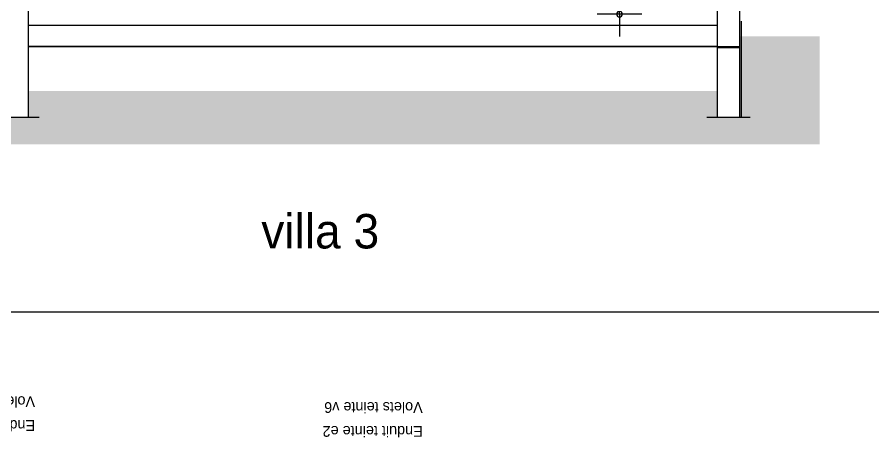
# Model space of a CAD drawing. Header units: metres. Extents: x 1.8 to 67.5, y -52.8 to -10.8.
# Drawn here: x 19.5 to 27.2, y -40.34 to -36.54 of the extents above; entities that cross this region are included whole.
import ezdxf
from ezdxf.enums import TextEntityAlignment as Align
from ezdxf.lldxf.tags import DXFTag

# ---------------------------------------------------------------- set-up
doc = ezdxf.new("R2010")
doc.units = ezdxf.units.M
doc.header["$MEASUREMENT"] = 0
for name, color, linetype in [('Calque commun', 7, 'Continuous'), ('Cotations', 7, 'Continuous'), ('Textes', 7, 'Continuous')]:
    doc.layers.add(name, color=color, linetype=linetype)
doc.styles.add('Arial9', font='arial.ttf', dxfattribs={"height": 0.154626})
doc.styles.add('Century Gothic10', font='GOTHIC.TTF', dxfattribs={"height": 0.310302})
doc.styles.add('Century Gothic15', font='GOTHIC.TTF', dxfattribs={"height": 0.193938})
doc.styles.add('Century Gothic16', font='GOTHIC.TTF', dxfattribs={"height": 0.193938})
tags = doc.linetypes.add('HIDDEN', pattern=[0.375, 0.25, -0.125]).pattern_tags.tags
tags[6:7] = [DXFTag(74, 4), DXFTag(75, 0), DXFTag(340, '0'), DXFTag(46, 1.0), DXFTag(50, 0.0), DXFTag(44, 0.0), DXFTag(45, 0.0)]
tags[4:5] = [DXFTag(74, 4), DXFTag(75, 0), DXFTag(340, '0'), DXFTag(46, 1.0), DXFTag(50, 0.0), DXFTag(44, 0.0), DXFTag(45, 0.0)]
tags = doc.linetypes.add('HIDDENX2', pattern=[0.75, 0.5, -0.25]).pattern_tags.tags
tags[6:7] = [DXFTag(74, 4), DXFTag(75, 0), DXFTag(340, '0'), DXFTag(46, 1.0), DXFTag(50, 0.0), DXFTag(44, 0.0), DXFTag(45, 0.0)]
tags[4:5] = [DXFTag(74, 4), DXFTag(75, 0), DXFTag(340, '0'), DXFTag(46, 1.0), DXFTag(50, 0.0), DXFTag(44, 0.0), DXFTag(45, 0.0)]

# ---------------------------------------------------------------- blocks, each defined once
blk = doc.blocks.new('new273')
at = {"layer": 'Cotations', "color": 14, "linetype": 'Continuous', "lineweight": 9}
blk.add_arc((0, 0), 0.5, 0, 359.9994, dxfattribs=at)
blk = doc.blocks.new('new274')
at = {"layer": 'Cotations', "color": 14, "linetype": 'Continuous', "lineweight": 9}
blk.add_arc((0, 0), 0.5, 0, 359.9994, dxfattribs=at)
blk = doc.blocks.new('DimLine58356')
at = {"layer": 'Cotations', "color": 14, "linetype": 'Continuous', "lineweight": 9}
for p, q in [((24.9201, -34.0121), (24.9201, -33.8121)), ((25.1201, -34.0121), (24.7201, -34.0121)), ((24.9201, -36.5121), (24.9201, -34.0121)), ((25.1201, -36.5121), (24.7201, -36.5121)), ((24.9201, -36.5121), (24.9201, -36.7121))]:
    blk.add_line(p, q, dxfattribs=at)
at = {"layer": 'Cotations', "color": 14, "linetype": 'Continuous', "lineweight": 9, "xscale": 0.05000000074505806, "yscale": 0.05000000074505806, "zscale": 0.05000000074505806}
for name, p, rotation in [('new274', (24.9201, -34.0121), -90.00000000000001), ('new273', (24.9201, -36.5121), 90)]:
    blk.add_blockref(name, p, dxfattribs=dict(at, rotation=rotation))
at = {"layer": 'Cotations', "color": 7, "linetype": 'Continuous', "lineweight": 9, "style": 'Arial9'}
blk.add_text('250', height=0.15463, rotation=90, dxfattribs=at).set_placement((24.9201, -35.2621), align=Align.BOTTOM_CENTER)
blk = doc.blocks.new('facade villa 123-31')
at = {"layer": 'Textes', "color": 5, "linetype": 'ByBlock', "lineweight": -2, "char_height": 0.19394, "attachment_point": 7, "rotation": 180, "line_spacing_factor": 1.330319}
for s, insert, style in [('Enduit teinte e3\\PVolets teinte v2', (-49.631, 31.658), 'Century Gothic15'), ('Enduit teinte e2\\PVolets teinte v6', (-42.655, 31.552), 'Century Gothic16')]:
    blk.add_mtext(s, dxfattribs=dict(at, insert=insert, style=style))

msp = doc.modelspace()

# ---------------------------------------------------------------- hatches: boundary and pattern name
at = {"layer": 'Calque commun', "linetype": 'Continuous', "lineweight": 18}
msp.add_hatch(color=9, dxfattribs=at).paths.add_polyline_path([(26.7202, -37.6844), (5.9223, -37.6844), (5.9223, -36.7621), (6.6012, -36.7621), (6.6012, -37.4411), (6.8012, -37.4411), (6.8012, -37.2021), (12.5215, -37.2021), (13.0012, -37.2021), (13.0012, -37.4411), (13.2012, -37.4411), (13.2012, -37.2171), (13.2012, -37.2021), (19.4012, -37.2021), (19.4012, -37.4411), (19.6012, -37.4411), (19.6012, -37.2021), (25.8012, -37.2021), (25.8012, -37.4411), (26.0012, -37.4411), (26.0012, -37.2021), (26.0012, -37.2021), (26.0012, -36.712), (26.7202, -36.712)])

# ---------------------------------------------------------------- linework, layer by layer
at = {"layer": 'Calque commun', "color": 7, "linetype": 'Continuous', "lineweight": 18}
for p, q in [((19.6012, -30.3241), (19.6012, -37.4411)), ((25.8012, -37.4411), (25.8012, -32.8221)), ((26.0012, -32.8221), (26.0012, -37.4411)), ((19.6012, -36.6121), (25.8012, -36.6121)), ((25.8012, -36.8021), (25.8012, -36.6121)), ((25.8012, -36.8021), (19.6012, -36.8021)), ((25.8012, -36.8021), (26.0012, -36.8021)), ((25.8012, -36.8156), (25.8012, -36.8021)), ((26.0012, -36.8021), (26.0012, -36.8156)), ((26.0012, -36.8156), (25.8012, -36.8156))]:
    msp.add_line(p, q, dxfattribs=at)
at = {"layer": 'Calque commun', "color": 7, "linetype": 'HIDDEN', "lineweight": 18}
msp.add_line((26.0162, -36.5742), (26.0162, -37.4411), dxfattribs=at)
at = {"layer": 'Calque commun', "color": 3, "linetype": 'ByBlock', "lineweight": -2}
msp.add_line((19.6012, -36.8021), (25.8012, -36.8021), dxfattribs=at)
at = {"layer": 'Calque commun', "color": 7, "linetype": 'HIDDENX2', "lineweight": 18}
for p, q in [((19.6972, -37.4411), (19.3051, -37.4411)), ((26.0972, -37.4411), (25.7051, -37.4411))]:
    msp.add_line(p, q, dxfattribs=at)
at = {"layer": 'Cotations', "color": 7, "linetype": 'Continuous', "lineweight": 9}
msp.add_line((51.4434, -39.1947), (1.7636, -39.1947), dxfattribs=at)

# ---------------------------------------------------------------- block references
at = {"layer": 'Calque commun', "color": 0, "linetype": 'ByBlock', "lineweight": -2, "xscale": 0.5, "yscale": 0.5, "zscale": 0.5}
msp.add_blockref('facade villa 123-31', (44.4776, -55.7792), dxfattribs=at)
at = {"layer": 'Cotations', "color": 14, "linetype": 'Continuous', "lineweight": 9}
msp.add_blockref('DimLine58356', (0, 0), dxfattribs=at)

# ---------------------------------------------------------------- texts
at = {"layer": 'Textes', "color": 5, "linetype": 'ByBlock', "lineweight": -2, "style": 'Century Gothic10'}
msp.add_text('villa 3', height=0.3103, dxfattribs=at).set_placement((21.6974, -38.714), align=Align.BOTTOM_LEFT)

# ---------------------------------------------------------------- meshes
at = {"layer": 'Calque commun', "color": 7, "linetype": 'Continuous', "lineweight": 9}
mesh = msp.add_polyface(dxfattribs=at)
corners = [(61.7636, -10.7659), (1.7636, -10.7659), (1.7636, -52.7659), (61.7636, -52.7659)]
mesh.append_faces([[corners[k] for k in face] for face in [(0, 1, 2, 3)]], dxfattribs={"color": 7})

doc.saveas('drawing.dxf')
